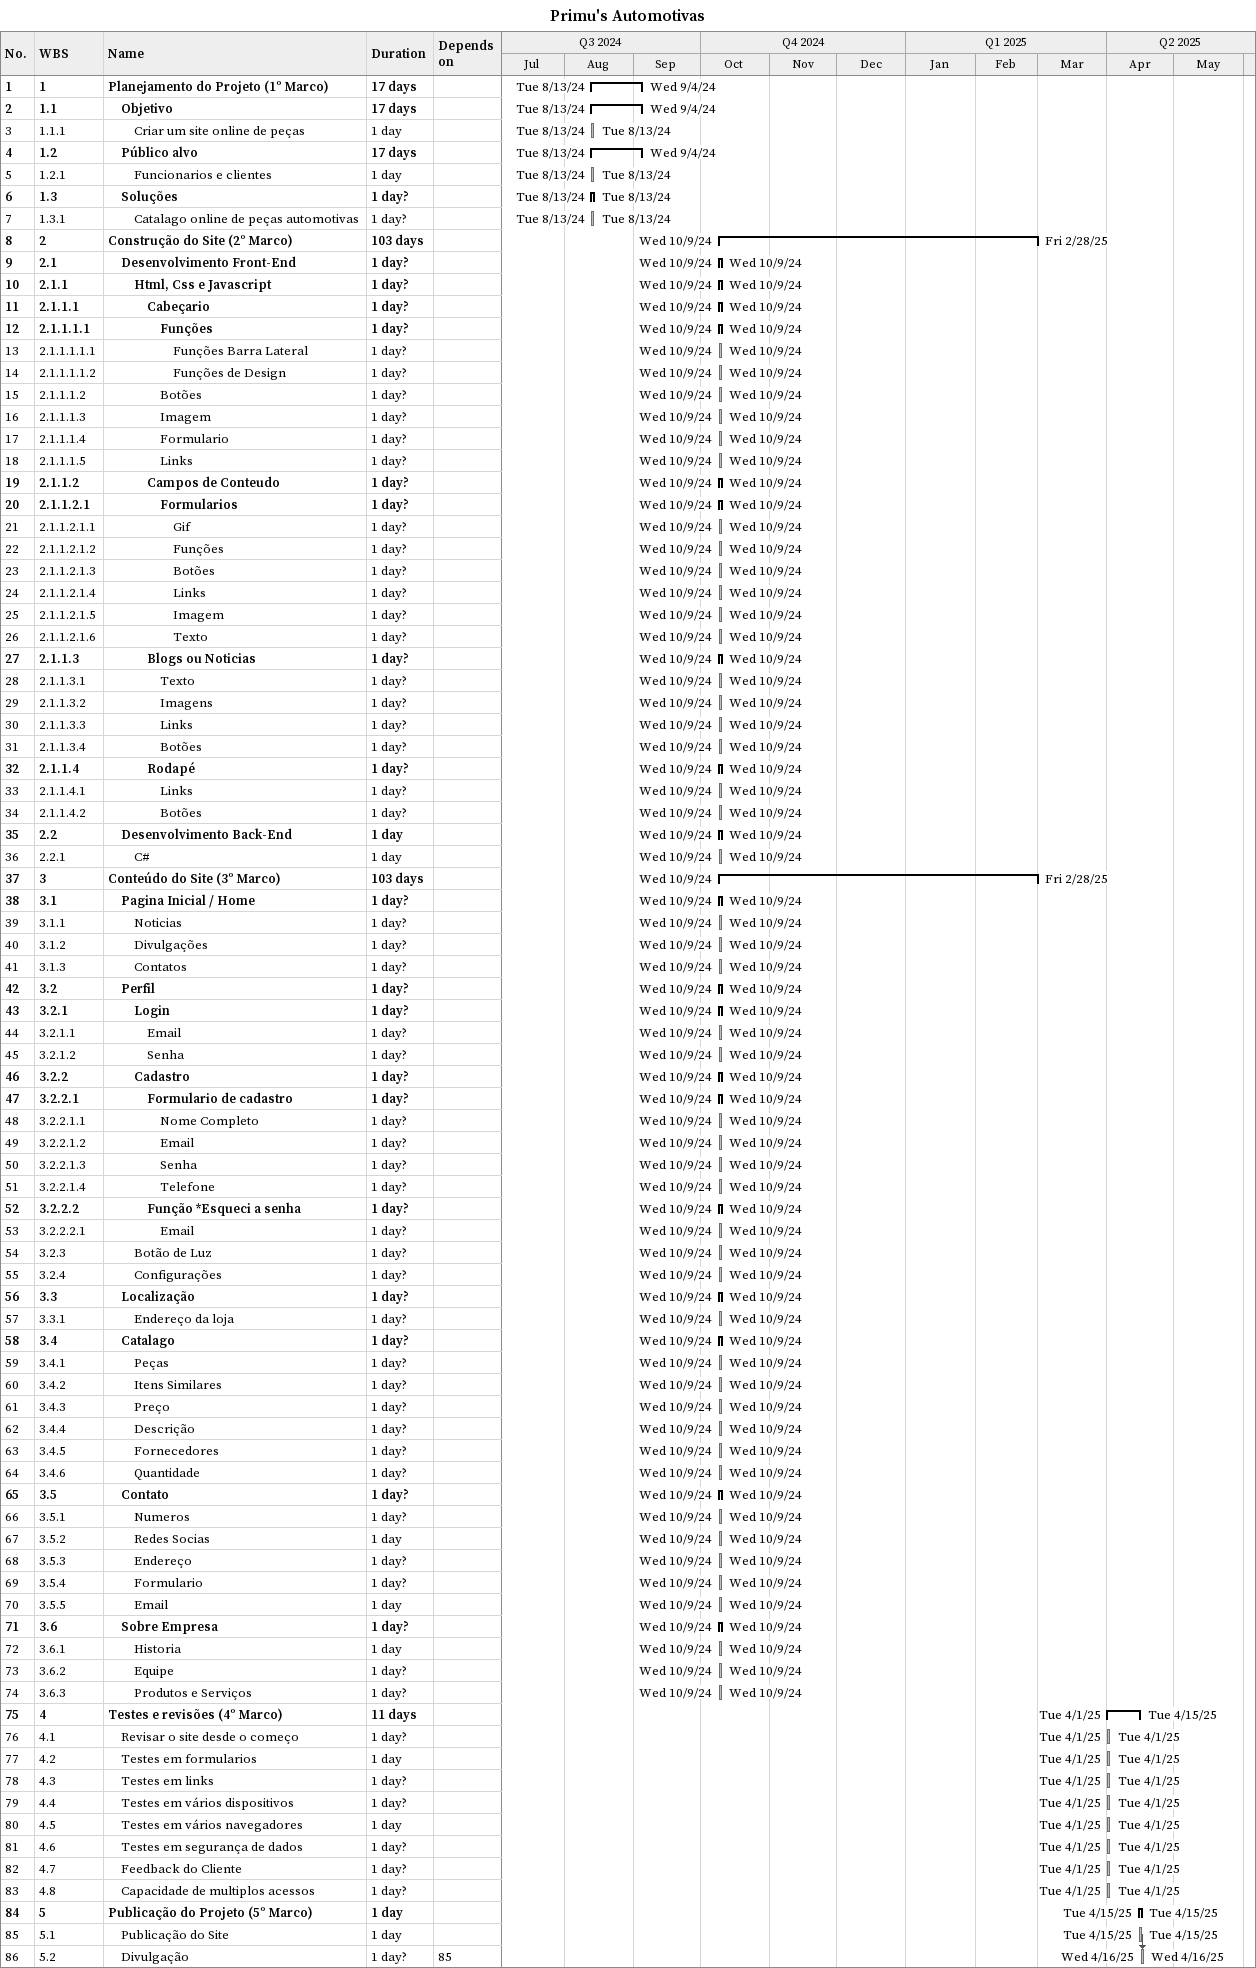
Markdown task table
Primu's Automotivas

| ID | WBS | Task | Duration | Start | Finish | Predecessors |
|---|---|---|---|---|---|---|
| 1 | 1 | **Planejamento do Projeto (1º Marco)** | 17d | 2024-08-13 | 2024-09-04 |  |
| 2 | 1.1 | **Objetivo** | 17d | 2024-08-13 | 2024-09-04 |  |
| 3 | 1.1.1 | Criar um site online de peças | 1d | 2024-08-13 | 2024-08-13 |  |
| 4 | 1.2 | **Público alvo** | 17d | 2024-08-13 | 2024-09-04 |  |
| 5 | 1.2.1 | Funcionarios e clientes | 1d | 2024-08-13 | 2024-08-13 |  |
| 6 | 1.3 | **Soluções** | 1d? | 2024-08-13 | 2024-08-13 |  |
| 7 | 1.3.1 | Catalago online de peças automotivas | 1d? | 2024-08-13 | 2024-08-13 |  |
| 8 | 2 | **Construção do Site (2º Marco)** | 103d | 2024-10-09 | 2025-02-28 |  |
| 9 | 2.1 | **Desenvolvimento Front-End** | 1d? | 2024-10-09 | 2024-10-09 |  |
| 10 | 2.1.1 | **Html, Css e Javascript** | 1d? | 2024-10-09 | 2024-10-09 |  |
| 11 | 2.1.1.1 | **Cabeçario** | 1d? | 2024-10-09 | 2024-10-09 |  |
| 12 | 2.1.1.1.1 | **Funções** | 1d? | 2024-10-09 | 2024-10-09 |  |
| 13 | 2.1.1.1.1.1 | Funções Barra Lateral | 1d? | 2024-10-09 | 2024-10-09 |  |
| 14 | 2.1.1.1.1.2 | Funções de Design | 1d? | 2024-10-09 | 2024-10-09 |  |
| 15 | 2.1.1.1.2 | Botões | 1d? | 2024-10-09 | 2024-10-09 |  |
| 16 | 2.1.1.1.3 | Imagem | 1d? | 2024-10-09 | 2024-10-09 |  |
| 17 | 2.1.1.1.4 | Formulario | 1d? | 2024-10-09 | 2024-10-09 |  |
| 18 | 2.1.1.1.5 | Links | 1d? | 2024-10-09 | 2024-10-09 |  |
| 19 | 2.1.1.2 | **Campos de Conteudo** | 1d? | 2024-10-09 | 2024-10-09 |  |
| 20 | 2.1.1.2.1 | **Formularios** | 1d? | 2024-10-09 | 2024-10-09 |  |
| 21 | 2.1.1.2.1.1 | Gif | 1d? | 2024-10-09 | 2024-10-09 |  |
| 22 | 2.1.1.2.1.2 | Funções | 1d? | 2024-10-09 | 2024-10-09 |  |
| 23 | 2.1.1.2.1.3 | Botões | 1d? | 2024-10-09 | 2024-10-09 |  |
| 24 | 2.1.1.2.1.4 | Links | 1d? | 2024-10-09 | 2024-10-09 |  |
| 25 | 2.1.1.2.1.5 | Imagem | 1d? | 2024-10-09 | 2024-10-09 |  |
| 26 | 2.1.1.2.1.6 | Texto | 1d? | 2024-10-09 | 2024-10-09 |  |
| 27 | 2.1.1.3 | **Blogs ou Noticias** | 1d? | 2024-10-09 | 2024-10-09 |  |
| 28 | 2.1.1.3.1 | Texto | 1d? | 2024-10-09 | 2024-10-09 |  |
| 29 | 2.1.1.3.2 | Imagens | 1d? | 2024-10-09 | 2024-10-09 |  |
| 30 | 2.1.1.3.3 | Links | 1d? | 2024-10-09 | 2024-10-09 |  |
| 31 | 2.1.1.3.4 | Botões | 1d? | 2024-10-09 | 2024-10-09 |  |
| 32 | 2.1.1.4 | **Rodapé** | 1d? | 2024-10-09 | 2024-10-09 |  |
| 33 | 2.1.1.4.1 | Links | 1d? | 2024-10-09 | 2024-10-09 |  |
| 34 | 2.1.1.4.2 | Botões | 1d? | 2024-10-09 | 2024-10-09 |  |
| 35 | 2.2 | **Desenvolvimento Back-End** | 1d | 2024-10-09 | 2024-10-09 |  |
| 36 | 2.2.1 | C# | 1d | 2024-10-09 | 2024-10-09 |  |
| 37 | 3 | **Conteúdo do Site (3º Marco)** | 103d | 2024-10-09 | 2025-02-28 |  |
| 38 | 3.1 | **Pagina Inicial / Home** | 1d? | 2024-10-09 | 2024-10-09 |  |
| 39 | 3.1.1 | Noticias | 1d? | 2024-10-09 | 2024-10-09 |  |
| 40 | 3.1.2 | Divulgações | 1d? | 2024-10-09 | 2024-10-09 |  |
| 41 | 3.1.3 | Contatos | 1d? | 2024-10-09 | 2024-10-09 |  |
| 42 | 3.2 | **Perfil** | 1d? | 2024-10-09 | 2024-10-09 |  |
| 43 | 3.2.1 | **Login** | 1d? | 2024-10-09 | 2024-10-09 |  |
| 44 | 3.2.1.1 | Email | 1d? | 2024-10-09 | 2024-10-09 |  |
| 45 | 3.2.1.2 | Senha | 1d? | 2024-10-09 | 2024-10-09 |  |
| 46 | 3.2.2 | **Cadastro** | 1d? | 2024-10-09 | 2024-10-09 |  |
| 47 | 3.2.2.1 | **Formulario de cadastro** | 1d? | 2024-10-09 | 2024-10-09 |  |
| 48 | 3.2.2.1.1 | Nome Completo | 1d? | 2024-10-09 | 2024-10-09 |  |
| 49 | 3.2.2.1.2 | Email | 1d? | 2024-10-09 | 2024-10-09 |  |
| 50 | 3.2.2.1.3 | Senha | 1d? | 2024-10-09 | 2024-10-09 |  |
| 51 | 3.2.2.1.4 | Telefone | 1d? | 2024-10-09 | 2024-10-09 |  |
| 52 | 3.2.2.2 | **Função *Esqueci a senha** | 1d? | 2024-10-09 | 2024-10-09 |  |
| 53 | 3.2.2.2.1 | Email | 1d? | 2024-10-09 | 2024-10-09 |  |
| 54 | 3.2.3 | Botão de Luz | 1d? | 2024-10-09 | 2024-10-09 |  |
| 55 | 3.2.4 | Configurações | 1d? | 2024-10-09 | 2024-10-09 |  |
| 56 | 3.3 | **Localização** | 1d? | 2024-10-09 | 2024-10-09 |  |
| 57 | 3.3.1 | Endereço da loja | 1d? | 2024-10-09 | 2024-10-09 |  |
| 58 | 3.4 | **Catalago** | 1d? | 2024-10-09 | 2024-10-09 |  |
| 59 | 3.4.1 | Peças | 1d? | 2024-10-09 | 2024-10-09 |  |
| 60 | 3.4.2 | Itens Similares | 1d? | 2024-10-09 | 2024-10-09 |  |
| 61 | 3.4.3 | Preço | 1d? | 2024-10-09 | 2024-10-09 |  |
| 62 | 3.4.4 | Descrição | 1d? | 2024-10-09 | 2024-10-09 |  |
| 63 | 3.4.5 | Fornecedores | 1d? | 2024-10-09 | 2024-10-09 |  |
| 64 | 3.4.6 | Quantidade | 1d? | 2024-10-09 | 2024-10-09 |  |
| 65 | 3.5 | **Contato** | 1d? | 2024-10-09 | 2024-10-09 |  |
| 66 | 3.5.1 | Numeros | 1d? | 2024-10-09 | 2024-10-09 |  |
| 67 | 3.5.2 | Redes Socias | 1d | 2024-10-09 | 2024-10-09 |  |
| 68 | 3.5.3 | Endereço | 1d? | 2024-10-09 | 2024-10-09 |  |
| 69 | 3.5.4 | Formulario | 1d? | 2024-10-09 | 2024-10-09 |  |
| 70 | 3.5.5 | Email | 1d | 2024-10-09 | 2024-10-09 |  |
| 71 | 3.6 | **Sobre Empresa** | 1d? | 2024-10-09 | 2024-10-09 |  |
| 72 | 3.6.1 | Historia | 1d | 2024-10-09 | 2024-10-09 |  |
| 73 | 3.6.2 | Equipe | 1d? | 2024-10-09 | 2024-10-09 |  |
| 74 | 3.6.3 | Produtos e Serviços | 1d? | 2024-10-09 | 2024-10-09 |  |
| 75 | 4 | **Testes e revisões (4º Marco)** | 11d | 2025-04-01 | 2025-04-15 |  |
| 76 | 4.1 | Revisar o site desde o começo | 1d? | 2025-04-01 | 2025-04-01 |  |
| 77 | 4.2 | Testes em formularios | 1d | 2025-04-01 | 2025-04-01 |  |
| 78 | 4.3 | Testes em links | 1d? | 2025-04-01 | 2025-04-01 |  |
| 79 | 4.4 | Testes em vários dispositivos | 1d? | 2025-04-01 | 2025-04-01 |  |
| 80 | 4.5 | Testes em vários navegadores | 1d | 2025-04-01 | 2025-04-01 |  |
| 81 | 4.6 | Testes em segurança de dados | 1d? | 2025-04-01 | 2025-04-01 |  |
| 82 | 4.7 | Feedback do Cliente | 1d? | 2025-04-01 | 2025-04-01 |  |
| 83 | 4.8 | Capacidade de multiplos acessos | 1d? | 2025-04-01 | 2025-04-01 |  |
| 84 | 5 | **Publicação do Projeto (5º Marco)** | 1d | 2025-04-15 | 2025-04-15 |  |
| 85 | 5.1 | Publicação do Site | 1d | 2025-04-15 | 2025-04-15 |  |
| 86 | 5.2 | Divulgação | 1d? | 2025-04-16 | 2025-04-16 | 85 |
